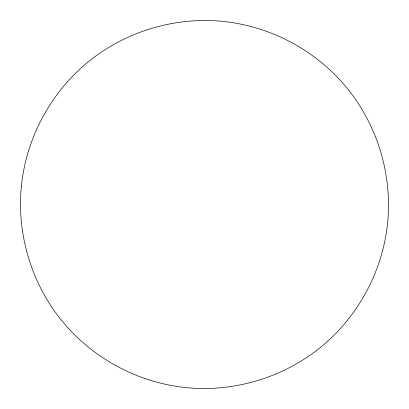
<?xml version="1.0" encoding="UTF-8"?>
<svg xmlns="http://www.w3.org/2000/svg" width="409" height="409" viewBox="0 0 409 409"><rect width="100%" height="100%" fill="white"/><g stroke="black" fill="none" stroke-linecap="round" stroke-linejoin="round"><path stroke-width="0.61" d="M21.36 186.463C16.621 234.5 31.657 283.923 62.245 321.249C92.884 358.555 138.431 382.89 186.463 387.64C234.5 392.379 283.923 377.343 321.249 346.755C358.555 316.116 382.89 270.569 387.64 222.537C392.379 174.5 377.343 125.077 346.755 87.751C316.116 50.445 270.569 26.11 222.537 21.36C174.5 16.621 125.077 31.657 87.751 62.245C50.445 92.884 26.11 138.431 21.36 186.463"/></g></svg>
